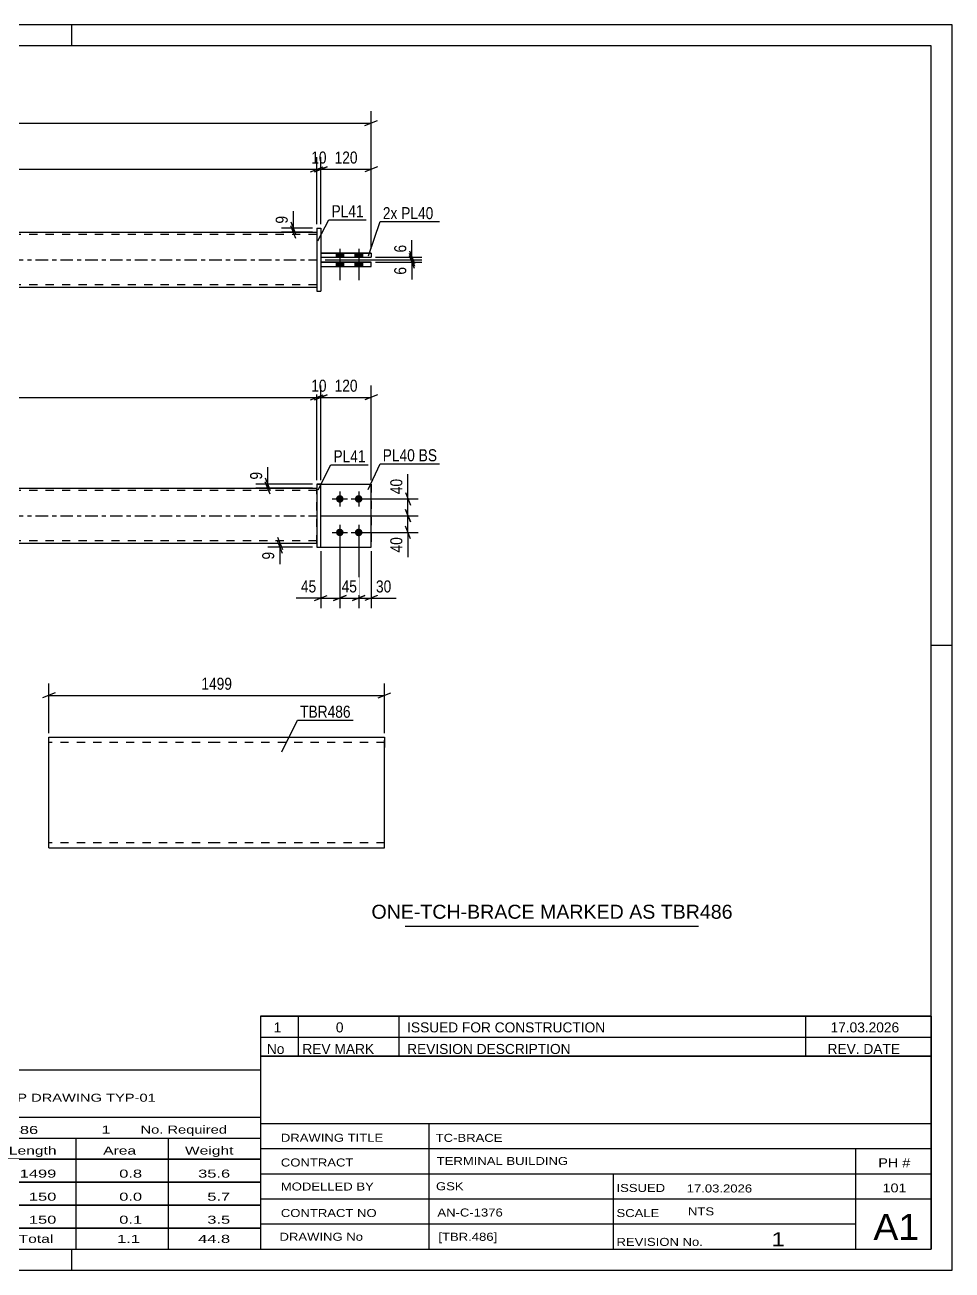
# Model space of a CAD drawing. Header units: millimetres. Extents: x 0 to 420, y 0 to 297.
# Drawn here: x 198.8 to 420, y 0 to 297 of the extents above; entities that cross this region are included whole.
import ezdxf

# ---------------------------------------------------------------- set-up
doc = ezdxf.new("R2010")
doc.units = ezdxf.units.MM
doc.linetypes.add('DXK_LINE_DOT2', pattern=[3.9198, 1.9599, -1.9599])
doc.linetypes.add('DXK_LINE_DOT3', pattern=[5.9187, 2.979, -0.9799, 0.9799, -0.9799])
doc.styles.add('Arial', font='ARIAL.TTF', dxfattribs={"height": 0.2})
doc.styles.add('Arial Narrow', font='ARIALN.TTF', dxfattribs={"height": 0.2})

# ---------------------------------------------------------------- blocks, each defined once
blk = doc.blocks.new('Unknown-582684129-1127')
at = {"color": 5, "linetype": 'Continuous'}
for p, q in [((420, 297), (0, 297)), ((210, 292), (210, 297)), ((420, 0), (420, 297)), ((415, 292), (5, 292)), ((415, 5), (415, 292)), ((420, 149), (415, 149)), ((5, 5), (415, 5)), ((210, 0), (210, 5)), ((0, 0), (420, 0))]:
    blk.add_line(p, q, dxfattribs=at)
blk = doc.blocks.new('Bolt-582684129-1413 - 1364')
at = {"linetype": 'Continuous'}
for points in [[(273.94, 184.84), (274.13, 184.82), (274.31, 184.76), (274.47, 184.67), (274.61, 184.54), (274.72, 184.39), (274.8, 184.22), (274.84, 184.03), (274.84, 183.85), (274.8, 183.66), (274.72, 183.49), (274.61, 183.34), (274.47, 183.21), (274.31, 183.12), (274.13, 183.06), (273.94, 183.04), (273.76, 183.06), (273.58, 183.12), (273.41, 183.21), (273.27, 183.34), (273.16, 183.49), (273.09, 183.66), (273.05, 183.85), (273.05, 184.03), (273.09, 184.22), (273.16, 184.39), (273.27, 184.54), (273.41, 184.67), (273.58, 184.76), (273.76, 184.82)], [(278.44, 184.84), (278.63, 184.82), (278.81, 184.76), (278.97, 184.67), (279.11, 184.54), (279.22, 184.39), (279.3, 184.22), (279.34, 184.03), (279.34, 183.85), (279.3, 183.66), (279.22, 183.49), (279.11, 183.34), (278.97, 183.21), (278.81, 183.12), (278.63, 183.06), (278.44, 183.04), (278.26, 183.06), (278.08, 183.12), (277.91, 183.21), (277.77, 183.34), (277.66, 183.49), (277.59, 183.66), (277.55, 183.85), (277.55, 184.03), (277.59, 184.22), (277.66, 184.39), (277.77, 184.54), (277.91, 184.67), (278.08, 184.76), (278.26, 184.82)], [(273.94, 176.84), (274.13, 176.82), (274.31, 176.76), (274.47, 176.67), (274.61, 176.54), (274.72, 176.39), (274.8, 176.22), (274.84, 176.03), (274.84, 175.85), (274.8, 175.66), (274.72, 175.49), (274.61, 175.34), (274.47, 175.21), (274.31, 175.12), (274.13, 175.06), (273.94, 175.04), (273.76, 175.06), (273.58, 175.12), (273.41, 175.21), (273.27, 175.34), (273.16, 175.49), (273.09, 175.66), (273.05, 175.85), (273.05, 176.03), (273.09, 176.22), (273.16, 176.39), (273.27, 176.54), (273.41, 176.67), (273.58, 176.76), (273.76, 176.82)], [(278.44, 176.84), (278.63, 176.82), (278.81, 176.76), (278.97, 176.67), (279.11, 176.54), (279.22, 176.39), (279.3, 176.22), (279.34, 176.03), (279.34, 175.85), (279.3, 175.66), (279.22, 175.49), (279.11, 175.34), (278.97, 175.21), (278.81, 175.12), (278.63, 175.06), (278.44, 175.04), (278.26, 175.06), (278.08, 175.12), (277.91, 175.21), (277.77, 175.34), (277.66, 175.49), (277.59, 175.66), (277.55, 175.85), (277.55, 176.03), (277.59, 176.22), (277.66, 176.39), (277.77, 176.54), (277.91, 176.67), (278.08, 176.76), (278.26, 176.82)]]:
    blk.add_hatch(color=1, dxfattribs=at).paths.add_polyline_path(points)
at = {"color": 1, "linetype": 'Continuous'}
for p, q in [((273.94, 185.74), (273.94, 182.14)), ((278.44, 185.74), (278.44, 182.14)), ((272.14, 183.94), (275.74, 183.94)), ((276.64, 183.94), (280.24, 183.94)), ((272.14, 175.94), (275.74, 175.94)), ((273.94, 177.74), (273.94, 174.14)), ((276.64, 175.94), (280.24, 175.94)), ((278.44, 177.74), (278.44, 174.14))]:
    blk.add_line(p, q, dxfattribs=at)
blk = doc.blocks.new('Part-582684129-1424 - 1364')
at = {"color": 2, "linetype": 'Continuous'}
for p, q in [((269.44, 187.44), (268.44, 187.44)), ((268.44, 187.44), (268.44, 172.44)), ((268.44, 187.44), (269.44, 187.44)), ((269.44, 172.44), (269.44, 187.44)), ((268.44, 172.44), (269.44, 172.44))]:
    blk.add_line(p, q, dxfattribs=at)
at = {"color": 7, "linetype": 'DXK_LINE_DOT2'}
for p, q in [((268.44, 187.44), (268.44, 187.44)), ((268.44, 187.44), (268.44, 187.44)), ((269.44, 187.44), (269.44, 187.44)), ((269.44, 187.44), (269.44, 187.44)), ((268.44, 172.44), (269.44, 172.44))]:
    blk.add_line(p, q, dxfattribs=at)
blk = doc.blocks.new('Part-582684129-1439 - 1364')
at = {"linetype": 'Continuous'}
blk.add_hatch(color=2, dxfattribs=at).paths.add_polyline_path([(148.52, 186.54), (147.72, 187.94), (149.32, 187.94)])
at = {"color": 2, "linetype": 'Continuous'}
for p, q in [((148.52, 186.54), (147.72, 187.94)), ((147.72, 187.94), (149.32, 187.94)), ((149.32, 187.94), (148.52, 186.54)), ((118.52, 186.54), (268.44, 186.54)), ((268.44, 173.34), (118.52, 173.34))]:
    blk.add_line(p, q, dxfattribs=at)
at = {"color": 7, "linetype": 'DXK_LINE_DOT2'}
for p, q in [((118.52, 173.34), (118.52, 186.54)), ((268.44, 185.94), (118.52, 185.94)), ((268.44, 173.34), (268.44, 186.54)), ((268.44, 173.94), (118.52, 173.94))]:
    blk.add_line(p, q, dxfattribs=at)
at = {"color": 7, "linetype": 'DXK_LINE_DOT3'}
blk.add_line((118.52, 179.94), (268.44, 179.94), dxfattribs=at)
at = {"color": 2, "linetype": 'Continuous'}
blk.add_circle((148.52, 187.44), 1, dxfattribs=at)
blk = doc.blocks.new('Part-582684129-1444 - 1364')
at = {"color": 2, "linetype": 'Continuous'}
for p, q in [((269.44, 187.44), (281.44, 187.44)), ((281.44, 187.44), (281.44, 187.44)), ((281.44, 172.44), (281.44, 187.44)), ((269.44, 172.44), (281.44, 172.44))]:
    blk.add_line(p, q, dxfattribs=at)
at = {"color": 7, "linetype": 'DXK_LINE_DOT2'}
for p, q in [((269.44, 187.44), (281.44, 187.44)), ((269.44, 172.44), (269.44, 187.44)), ((281.44, 187.44), (281.44, 187.44)), ((269.44, 172.44), (269.44, 172.44)), ((269.44, 172.44), (281.44, 172.44))]:
    blk.add_line(p, q, dxfattribs=at)
blk = doc.blocks.new('Part-582684129-1449 - 1364')
at = {"color": 7, "linetype": 'DXK_LINE_DOT2'}
for p, q in [((269.44, 187.44), (281.44, 187.44)), ((269.44, 172.44), (269.44, 187.44)), ((269.44, 187.44), (281.44, 187.44)), ((281.44, 187.44), (281.44, 187.44)), ((281.44, 187.44), (281.44, 172.44)), ((269.44, 172.44), (269.44, 172.44)), ((269.44, 172.44), (281.44, 172.44)), ((269.44, 172.44), (281.44, 172.44))]:
    blk.add_line(p, q, dxfattribs=at)
blk = doc.blocks.new('Part-582684129-1751 - 1745')
at = {"linetype": 'Continuous'}
blk.add_hatch(color=2, dxfattribs=at).paths.add_polyline_path([(148.52, 240.99), (147.72, 242.39), (149.32, 242.39)])
at = {"color": 2, "linetype": 'Continuous'}
for p, q in [((118.52, 247.59), (268.44, 247.59)), ((148.52, 240.99), (147.72, 242.39)), ((147.72, 242.39), (149.32, 242.39)), ((149.32, 242.39), (148.52, 240.99)), ((268.44, 234.39), (118.52, 234.39))]:
    blk.add_line(p, q, dxfattribs=at)
at = {"color": 7, "linetype": 'DXK_LINE_DOT2'}
for p, q in [((118.52, 234.39), (118.52, 247.59)), ((268.44, 246.99), (118.52, 246.99)), ((268.44, 247.59), (268.44, 234.39)), ((268.44, 234.99), (118.52, 234.99))]:
    blk.add_line(p, q, dxfattribs=at)
at = {"color": 7, "linetype": 'DXK_LINE_DOT3'}
blk.add_line((118.52, 240.99), (268.44, 240.99), dxfattribs=at)
at = {"color": 2, "linetype": 'Continuous'}
blk.add_circle((148.52, 241.89), 1, dxfattribs=at)
blk = doc.blocks.new('Part-582684129-1756 - 1745')
at = {"color": 2, "linetype": 'Continuous'}
for p, q in [((281.44, 240.39), (269.44, 240.39)), ((269.44, 240.39), (269.44, 239.39)), ((269.44, 240.39), (281.44, 240.39)), ((269.44, 239.39), (281.44, 239.39)), ((281.44, 239.39), (281.44, 240.39))]:
    blk.add_line(p, q, dxfattribs=at)
at = {"color": 7, "linetype": 'DXK_LINE_DOT2'}
for p, q in [((269.44, 240.39), (269.44, 240.39)), ((269.44, 240.39), (269.44, 240.39)), ((269.44, 239.39), (281.44, 239.39)), ((281.44, 240.39), (281.44, 240.39)), ((281.44, 240.39), (281.44, 240.39))]:
    blk.add_line(p, q, dxfattribs=at)
blk = doc.blocks.new('Part-582684129-1761 - 1745')
at = {"color": 2, "linetype": 'Continuous'}
for p, q in [((281.44, 242.59), (269.44, 242.59)), ((269.44, 242.59), (281.44, 242.59)), ((269.44, 242.59), (269.44, 241.59)), ((269.44, 241.59), (281.44, 241.59)), ((281.44, 242.59), (281.44, 241.59))]:
    blk.add_line(p, q, dxfattribs=at)
at = {"color": 7, "linetype": 'DXK_LINE_DOT2'}
for p, q in [((269.44, 242.59), (269.44, 242.59)), ((269.44, 242.59), (269.44, 242.59)), ((269.44, 241.59), (281.44, 241.59)), ((281.44, 242.59), (281.44, 242.59)), ((281.44, 242.59), (281.44, 242.59))]:
    blk.add_line(p, q, dxfattribs=at)
blk = doc.blocks.new('Part-582684129-1766 - 1745')
at = {"color": 2, "linetype": 'Continuous'}
for p, q in [((268.44, 248.49), (269.44, 248.49)), ((268.44, 248.49), (269.44, 248.49)), ((268.44, 248.49), (268.44, 233.49)), ((269.44, 248.49), (269.44, 233.49)), ((268.44, 233.49), (269.44, 233.49))]:
    blk.add_line(p, q, dxfattribs=at)
at = {"color": 7, "linetype": 'DXK_LINE_DOT2'}
for p, q in [((268.44, 248.49), (268.44, 248.49)), ((268.44, 248.49), (268.44, 248.49)), ((269.44, 248.49), (269.44, 248.49)), ((268.44, 233.49), (269.44, 233.49)), ((269.44, 233.49), (269.44, 233.49))]:
    blk.add_line(p, q, dxfattribs=at)
blk = doc.blocks.new('Bolt-582684129-1782 - 1745')
at = {"linetype": 'Continuous'}
for points in [[(274.84, 242.59), (273.04, 242.59), (273.04, 241.59), (274.84, 241.59)], [(274.84, 242.59), (273.04, 242.59), (273.04, 241.59), (274.84, 241.59)], [(279.34, 242.59), (277.54, 242.59), (277.54, 241.59), (279.34, 241.59)], [(279.34, 242.59), (277.54, 242.59), (277.54, 241.59), (279.34, 241.59)], [(274.84, 240.39), (273.04, 240.39), (273.04, 239.39), (274.84, 239.39)], [(274.84, 240.39), (273.04, 240.39), (273.04, 239.39), (274.84, 239.39)], [(279.34, 240.39), (277.54, 240.39), (277.54, 239.39), (279.34, 239.39)], [(279.34, 240.39), (277.54, 240.39), (277.54, 239.39), (279.34, 239.39)]]:
    blk.add_hatch(color=1, dxfattribs=at).paths.add_polyline_path(points)
at = {"color": 1, "linetype": 'Continuous'}
for p, q in [((273.94, 243.59), (273.94, 236.09)), ((273.94, 243.59), (273.94, 236.09)), ((278.44, 243.59), (278.44, 236.09)), ((278.44, 243.59), (278.44, 236.09)), ((273.04, 242.59), (273.04, 241.59)), ((273.04, 242.59), (273.04, 241.59)), ((274.84, 242.59), (274.84, 241.59)), ((274.84, 242.59), (274.84, 241.59)), ((277.54, 242.59), (277.54, 241.59)), ((277.54, 242.59), (277.54, 241.59)), ((279.34, 242.59), (279.34, 241.59)), ((279.34, 242.59), (279.34, 241.59)), ((273.04, 240.39), (273.04, 239.39)), ((273.04, 240.39), (273.04, 239.39)), ((274.84, 240.39), (274.84, 239.39)), ((274.84, 240.39), (274.84, 239.39)), ((277.54, 240.39), (277.54, 239.39)), ((277.54, 240.39), (277.54, 239.39)), ((279.34, 240.39), (279.34, 239.39)), ((279.34, 240.39), (279.34, 239.39))]:
    blk.add_line(p, q, dxfattribs=at)
blk = doc.blocks.new('Part-582684129-2260 - 2254')
at = {"color": 2, "linetype": 'Continuous'}
for p, q in [((204.52, 100.86), (204.52, 127.08)), ((204.52, 127.08), (244.52, 127.08)), ((244.62, 127.08), (284.62, 127.08)), ((284.62, 127.08), (284.62, 126.9)), ((284.62, 126.9), (284.62, 124.68)), ((284.62, 100.68), (284.62, 124.68)), ((204.52, 100.68), (204.52, 100.86)), ((204.52, 100.68), (244.52, 100.68)), ((244.62, 100.68), (284.62, 100.68))]:
    blk.add_line(p, q, dxfattribs=at)
at = {"color": 7, "linetype": 'DXK_LINE_DOT2'}
for p, q in [((244.52, 125.88), (204.52, 125.88)), ((284.62, 125.88), (244.62, 125.88)), ((284.62, 124.68), (284.62, 126.38)), ((204.52, 101.88), (204.52, 101.97)), ((244.52, 101.88), (204.52, 101.88)), ((284.62, 101.88), (244.62, 101.88)), ((284.62, 101.88), (284.62, 101.97))]:
    blk.add_line(p, q, dxfattribs=at)
blk = doc.blocks.new('StraightDimension-582684129-1681 - 1364')
at = {"color": 7, "linetype": 'Continuous'}
for p, q in [((289.6, 181.44), (290.8, 178.44)), ((269.44, 179.94), (292.6, 179.94)), ((290.2, 175.94), (290.2, 179.94)), ((279.44, 175.94), (292.6, 175.94)), ((290.8, 174.44), (289.6, 177.44))]:
    blk.add_line(p, q, dxfattribs=at)
at = {"color": 0}
blk.add_wipeout([(289.45, 175.41), (285.25, 175.41), (285.25, 170.56), (289.45, 170.56)], dxfattribs=at)
at = {"color": 7, "linetype": 'Continuous'}
blk.add_line((290.2, 175.94), (290.2, 170.03), dxfattribs=at)
blk.add_line((290.2, 175.94), (290.2, 170.03), dxfattribs=at)
at = {"color": 3, "style": 'Arial Narrow'}
blk.add_text('40', height=2.863, rotation=90.0002, dxfattribs=at).set_placement((288.85, 171.16))
blk = doc.blocks.new('StraightDimension-582684129-1641 - 1364')
at = {"color": 7, "linetype": 'Continuous'}
for p, q in [((278.44, 174.94), (278.44, 157.89)), ((281.44, 171.44), (281.44, 157.89)), ((276.94, 159.69), (279.94, 160.89)), ((282.94, 160.89), (279.94, 159.69)), ((278.44, 160.29), (281.44, 160.29))]:
    blk.add_line(p, q, dxfattribs=at)
at = {"color": 0}
blk.add_wipeout([(286.82, 161.04), (286.82, 165.24), (281.97, 165.24), (281.97, 161.04)], dxfattribs=at)
at = {"color": 7, "linetype": 'Continuous'}
blk.add_line((281.44, 160.29), (287.35, 160.29), dxfattribs=at)
blk.add_line((281.44, 160.29), (287.35, 160.29), dxfattribs=at)
at = {"color": 3, "style": 'Arial Narrow'}
blk.add_text('30', height=2.863, dxfattribs=at).set_placement((282.57, 161.64))
blk = doc.blocks.new('StraightDimension-582684129-1502 - 1364')
at = {"color": 7, "linetype": 'Continuous'}
for p, q in [((118.52, 188.44), (118.52, 211.01)), ((268.44, 188.44), (268.44, 211.01)), ((120.02, 208.76), (117.02, 207.56)), ((118.52, 208.16), (268.44, 208.16)), ((266.94, 207.56), (269.94, 208.76))]:
    blk.add_line(p, q, dxfattribs=at)
at = {"color": 0}
blk.add_wipeout([(197.74, 208.91), (197.74, 213.11), (189.22, 213.11), (189.22, 208.91)], dxfattribs=at)
at = {"color": 3, "style": 'Arial Narrow'}
blk.add_text('1499', height=2.863, dxfattribs=at).set_placement((189.82, 209.51))
blk = doc.blocks.new('StraightDimension-582684129-1511 - 1364')
at = {"color": 7, "linetype": 'Continuous'}
for p, q in [((268.44, 188.44), (268.44, 211.01)), ((269.44, 188.44), (269.44, 211.01)), ((266.94, 207.56), (269.94, 208.76)), ((270.94, 208.76), (267.94, 207.56)), ((268.44, 208.16), (269.44, 208.16))]:
    blk.add_line(p, q, dxfattribs=at)
at = {"color": 0}
blk.add_wipeout([(271.37, 208.91), (271.37, 213.11), (266.52, 213.11), (266.52, 208.91)], dxfattribs=at)
at = {"color": 3, "style": 'Arial Narrow'}
blk.add_text('10', height=2.863, dxfattribs=at).set_placement((267.12, 209.51))
blk = doc.blocks.new('StraightDimension-582684129-1529 - 1364')
at = {"color": 7, "linetype": 'Continuous'}
for p, q in [((269.44, 188.44), (269.44, 211.01)), ((281.44, 188.44), (281.44, 211.01)), ((267.94, 207.56), (270.94, 208.76)), ((269.44, 208.16), (281.44, 208.16)), ((282.94, 208.76), (279.94, 207.56))]:
    blk.add_line(p, q, dxfattribs=at)
at = {"color": 0}
blk.add_wipeout([(278.79, 208.91), (278.79, 213.11), (272.1, 213.11), (272.1, 208.91)], dxfattribs=at)
at = {"color": 3, "style": 'Arial Narrow'}
blk.add_text('120', height=2.863, dxfattribs=at).set_placement((272.7, 209.51))
blk = doc.blocks.new('StraightDimension-582684129-1632 - 1364')
at = {"color": 7, "linetype": 'Continuous'}
for p, q in [((267.44, 173.34), (256.79, 173.34)), ((267.44, 172.44), (256.79, 172.44)), ((259.04, 174.84), (260.24, 171.84)), ((260.24, 170.94), (259.04, 173.94)), ((259.64, 172.44), (259.64, 173.34))]:
    blk.add_line(p, q, dxfattribs=at)
at = {"color": 0}
blk.add_wipeout([(258.89, 171.91), (254.69, 171.91), (254.69, 168.89), (258.89, 168.89)], dxfattribs=at)
at = {"color": 7, "linetype": 'Continuous'}
blk.add_line((259.64, 172.44), (259.64, 168.36), dxfattribs=at)
blk.add_line((259.64, 172.44), (259.64, 168.36), dxfattribs=at)
at = {"color": 3, "style": 'Arial Narrow'}
blk.add_text('9', height=2.86, rotation=90.0002, dxfattribs=at).set_placement((258.29, 169.49))
blk = doc.blocks.new('StraightDimension-582684129-1654 - 1364')
at = {"color": 7, "linetype": 'Continuous'}
for p, q in [((273.94, 174.94), (273.94, 157.89)), ((278.44, 174.94), (278.44, 157.89)), ((272.44, 159.69), (275.44, 160.89)), ((279.94, 160.89), (276.94, 159.69)), ((273.94, 160.29), (278.44, 160.29))]:
    blk.add_line(p, q, dxfattribs=at)
at = {"color": 0}
blk.add_wipeout([(278.62, 161.04), (278.62, 165.24), (273.77, 165.24), (273.77, 161.04)], dxfattribs=at)
at = {"color": 3, "style": 'Arial Narrow'}
blk.add_text('45', height=2.863, dxfattribs=at).set_placement((274.37, 161.64))
blk = doc.blocks.new('StraightDimension-582684129-1664 - 1364')
at = {"color": 7, "linetype": 'Continuous'}
for p, q in [((273.94, 174.94), (273.94, 157.89)), ((269.44, 171.44), (269.44, 157.89)), ((267.94, 159.69), (270.94, 160.89)), ((275.44, 160.89), (272.44, 159.69)), ((269.44, 160.29), (273.94, 160.29))]:
    blk.add_line(p, q, dxfattribs=at)
at = {"color": 0}
blk.add_wipeout([(268.92, 161.04), (268.92, 165.24), (264.06, 165.24), (264.06, 161.04)], dxfattribs=at)
at = {"color": 7, "linetype": 'Continuous'}
blk.add_line((269.44, 160.29), (263.54, 160.29), dxfattribs=at)
blk.add_line((269.44, 160.29), (263.54, 160.29), dxfattribs=at)
at = {"color": 3, "style": 'Arial Narrow'}
blk.add_text('45', height=2.863, dxfattribs=at).set_placement((264.66, 161.64))
blk = doc.blocks.new('StraightDimension-582684129-1694 - 1364')
at = {"color": 7, "linetype": 'Continuous'}
for p, q in [((289.6, 185.44), (290.8, 182.44)), ((279.44, 183.94), (292.6, 183.94)), ((290.8, 178.44), (289.6, 181.44)), ((290.2, 179.94), (290.2, 183.94)), ((269.44, 179.94), (292.6, 179.94))]:
    blk.add_line(p, q, dxfattribs=at)
at = {"color": 0}
blk.add_wipeout([(289.45, 189.32), (285.25, 189.32), (285.25, 184.46), (289.45, 184.46)], dxfattribs=at)
at = {"color": 7, "linetype": 'Continuous'}
blk.add_line((290.2, 183.94), (290.2, 189.85), dxfattribs=at)
blk.add_line((290.2, 183.94), (290.2, 189.85), dxfattribs=at)
at = {"color": 3, "style": 'Arial Narrow'}
blk.add_text('40', height=2.863, rotation=90.0002, dxfattribs=at).set_placement((288.85, 185.06))
blk = doc.blocks.new('StraightDimension-582684129-1708 - 1364')
at = {"color": 7, "linetype": 'Continuous'}
for p, q in [((267.44, 187.44), (253.91, 187.44)), ((256.16, 188.94), (257.36, 185.94)), ((257.36, 185.04), (256.16, 188.04)), ((256.76, 186.54), (256.76, 187.44)), ((267.44, 186.54), (253.91, 186.54))]:
    blk.add_line(p, q, dxfattribs=at)
at = {"color": 0}
blk.add_wipeout([(256.01, 190.99), (251.81, 190.99), (251.81, 187.96), (256.01, 187.96)], dxfattribs=at)
at = {"color": 7, "linetype": 'Continuous'}
blk.add_line((256.76, 187.44), (256.76, 191.52), dxfattribs=at)
blk.add_line((256.76, 187.44), (256.76, 191.52), dxfattribs=at)
at = {"color": 3, "style": 'Arial Narrow'}
blk.add_text('9', height=2.86, rotation=90.0002, dxfattribs=at).set_placement((255.41, 188.56))
blk = doc.blocks.new('StraightDimension-582684129-1902 - 1745')
at = {"color": 7, "linetype": 'Continuous'}
for p, q in [((268.44, 249.49), (268.44, 265.43)), ((269.44, 249.49), (269.44, 265.43)), ((266.94, 261.98), (269.94, 263.18)), ((270.94, 263.18), (267.94, 261.98)), ((268.44, 262.58), (269.44, 262.58))]:
    blk.add_line(p, q, dxfattribs=at)
at = {"color": 0}
blk.add_wipeout([(271.37, 263.33), (271.37, 267.53), (266.52, 267.53), (266.52, 263.33)], dxfattribs=at)
at = {"color": 3, "style": 'Arial Narrow'}
blk.add_text('10', height=2.863, dxfattribs=at).set_placement((267.12, 263.93))
blk = doc.blocks.new('StraightDimension-582684129-1787 - 1745')
at = {"color": 7, "linetype": 'Continuous'}
for p, q in [((262.26, 249.99), (263.46, 246.99)), ((267.44, 248.49), (260.01, 248.49)), ((267.44, 247.59), (260.01, 247.59)), ((263.46, 246.09), (262.26, 249.09)), ((262.86, 247.59), (262.86, 248.49))]:
    blk.add_line(p, q, dxfattribs=at)
at = {"color": 0}
blk.add_wipeout([(262.11, 252.04), (257.91, 252.04), (257.91, 249.01), (262.11, 249.01)], dxfattribs=at)
at = {"color": 7, "linetype": 'Continuous'}
blk.add_line((262.86, 248.49), (262.86, 252.56), dxfattribs=at)
blk.add_line((262.86, 248.49), (262.86, 252.56), dxfattribs=at)
at = {"color": 3, "style": 'Arial Narrow'}
blk.add_text('9', height=2.86, rotation=90.0002, dxfattribs=at).set_placement((261.51, 249.61))
blk = doc.blocks.new('StraightDimension-582684129-1798 - 1745')
at = {"color": 7, "linetype": 'Continuous'}
for p, q in [((270.44, 240.99), (293.54, 240.99)), ((290.54, 242.49), (291.74, 239.49)), ((291.74, 238.89), (290.54, 241.89)), ((291.14, 240.39), (291.14, 240.99)), ((282.44, 240.39), (293.54, 240.39))]:
    blk.add_line(p, q, dxfattribs=at)
at = {"color": 0}
blk.add_wipeout([(290.39, 239.86), (286.19, 239.86), (286.19, 236.83), (290.39, 236.83)], dxfattribs=at)
at = {"color": 7, "linetype": 'Continuous'}
blk.add_line((291.14, 240.39), (291.14, 236.31), dxfattribs=at)
blk.add_line((291.14, 240.39), (291.14, 236.31), dxfattribs=at)
at = {"color": 3, "style": 'Arial Narrow'}
blk.add_text('6', height=2.86, rotation=90.0002, dxfattribs=at).set_placement((289.79, 237.43))
blk = doc.blocks.new('StraightDimension-582684129-1807 - 1745')
at = {"color": 7, "linetype": 'Continuous'}
for p, q in [((270.44, 240.99), (293.54, 240.99)), ((282.44, 241.59), (293.54, 241.59)), ((290.54, 243.09), (291.74, 240.09)), ((291.74, 239.49), (290.54, 242.49)), ((291.14, 240.99), (291.14, 241.59))]:
    blk.add_line(p, q, dxfattribs=at)
at = {"color": 0}
blk.add_wipeout([(290.39, 245.14), (286.19, 245.14), (286.19, 242.11), (290.39, 242.11)], dxfattribs=at)
at = {"color": 7, "linetype": 'Continuous'}
blk.add_line((291.14, 241.59), (291.14, 245.66), dxfattribs=at)
blk.add_line((291.14, 241.59), (291.14, 245.66), dxfattribs=at)
at = {"color": 3, "style": 'Arial Narrow'}
blk.add_text('6', height=2.86, rotation=90.0002, dxfattribs=at).set_placement((289.79, 242.71))
blk = doc.blocks.new('StraightDimension-582684129-1892 - 1745')
at = {"color": 7, "linetype": 'Continuous'}
for p, q in [((118.52, 249.49), (118.52, 265.43)), ((268.44, 249.49), (268.44, 265.43)), ((120.02, 263.18), (117.02, 261.98)), ((118.52, 262.58), (268.44, 262.58)), ((266.94, 261.98), (269.94, 263.18))]:
    blk.add_line(p, q, dxfattribs=at)
at = {"color": 0}
blk.add_wipeout([(197.74, 263.33), (197.74, 267.53), (189.22, 267.53), (189.22, 263.33)], dxfattribs=at)
at = {"color": 3, "style": 'Arial Narrow'}
blk.add_text('1499', height=2.863, dxfattribs=at).set_placement((189.82, 263.93))
blk = doc.blocks.new('StraightDimension-582684129-1912 - 1745')
at = {"color": 7, "linetype": 'Continuous'}
for p, q in [((269.44, 249.49), (269.44, 265.43)), ((281.44, 243.59), (281.44, 265.43)), ((267.94, 261.98), (270.94, 263.18)), ((269.44, 262.58), (281.44, 262.58)), ((282.94, 263.18), (279.94, 261.98))]:
    blk.add_line(p, q, dxfattribs=at)
at = {"color": 0}
blk.add_wipeout([(278.79, 263.33), (278.79, 267.53), (272.1, 267.53), (272.1, 263.33)], dxfattribs=at)
at = {"color": 3, "style": 'Arial Narrow'}
blk.add_text('120', height=2.863, dxfattribs=at).set_placement((272.7, 263.93))
blk = doc.blocks.new('StraightDimension-582684129-1923 - 1745')
at = {"color": 7, "linetype": 'Continuous'}
for p, q in [((105.52, 243.59), (105.52, 276.44)), ((281.44, 243.59), (281.44, 276.44)), ((107.02, 274.19), (104.02, 272.99)), ((105.52, 273.59), (281.44, 273.59)), ((279.94, 272.99), (282.94, 274.19))]:
    blk.add_line(p, q, dxfattribs=at)
at = {"color": 0}
blk.add_wipeout([(197.74, 274.34), (197.74, 278.54), (189.22, 278.54), (189.22, 274.34)], dxfattribs=at)
at = {"color": 3, "style": 'Arial Narrow'}
blk.add_text('1759', height=2.863, dxfattribs=at).set_placement((189.82, 274.94))
blk = doc.blocks.new('StraightDimension-582684129-2264 - 2254')
at = {"color": 7, "linetype": 'Continuous'}
for p, q in [((204.52, 128.08), (204.52, 139.93)), ((284.62, 128.08), (284.62, 139.93)), ((206.02, 137.68), (203.02, 136.48)), ((204.52, 137.08), (284.62, 137.08)), ((283.12, 136.48), (286.12, 137.68))]:
    blk.add_line(p, q, dxfattribs=at)
at = {"color": 0}
blk.add_wipeout([(248.83, 137.83), (248.83, 142.03), (240.32, 142.03), (240.32, 137.83)], dxfattribs=at)
at = {"color": 3, "style": 'Arial Narrow'}
blk.add_text('1499', height=2.863, dxfattribs=at).set_placement((240.92, 138.43))
blk = doc.blocks.new('Unknown-582684129-2842')
at = {"color": 7, "linetype": 'Continuous'}
for p, q in [((255, 51.05), (255, 5)), ((255, 51.05), (415, 51.05)), ((415, 51), (415, 5)), ((255, 35), (415, 35)), ((295.14, 35), (295.14, 5)), ((255, 29), (415, 29)), ((397, 5.05), (397, 29.05)), ((255, 23), (415, 23)), ((339.14, 23), (339.14, 5)), ((255, 17), (415, 17)), ((255, 11), (397, 11)), ((255, 5), (415, 5))]:
    blk.add_line(p, q, dxfattribs=at)
at = {"color": 7, "style": 'Arial Narrow'}
for s, height, width, p in [('DRAWING TITLE', 1.9089, 1.425378, (259.88, 30.61)), ('TC-BRACE', 1.909, 1.425378, (296.81, 30.59)), ('TERMINAL BUILDING', 1.9089, 1.425378, (297.06, 25.07)), ('CONTRACT', 1.909, 1.425378, (259.88, 24.71)), ('MODELLED BY', 1.9089, 1.425378, (259.88, 18.98)), ('GSK', 1.909, 1.425378, (296.88, 19.04)), ('ISSUED', 1.909, 1.425378, (339.94, 18.64)), ('17.03.2026', 1.909, 1.425378, (356.69, 18.52)), ('CONTRACT NO', 1.9089, 1.425378, (259.88, 12.66)), ('AN-C-1376', 1.909, 1.425378, (297.23, 12.78)), ('SCALE', 1.909, 1.425378, (339.94, 12.65)), ('A1', 6.204, 1.25, (401.24, 7.2)), ('DRAWING No', 1.909, 1.425378, (259.56, 7)), ('[TBR.486]', 1.909, 1.425378, (297.46, 6.99)), ('1', 3.34, 1.5, (376.91, 5.68)), ('REVISION No.', 1.9089, 1.425378, (339.94, 5.77))]:
    blk.add_text(s, height=height, dxfattribs=dict(at, width=width)).set_placement(p)
at = {"color": 7, "linetype": 'Continuous', "style": 'Arial Narrow'}
for s, height, width, p in [('PH #', 2.1, 1.42538, (402.4, 24.55)), ('101', 2.1, 1.42538, (403.41, 18.55)), ('NTS', 1.909, 1.425378, (357, 13.05))]:
    blk.add_text(s, height=height, dxfattribs=dict(at, width=width)).set_placement(p)
blk = doc.blocks.new('Unknown-582684129-2843')
at = {"color": 7, "linetype": 'Continuous'}
for p, q in [((255, 60.55), (415, 60.55)), ((415, 60.55), (255, 60.55)), ((255, 60.55), (255, 55.55)), ((264, 60.55), (264, 55.55)), ((288, 60.55), (288, 55.55)), ((385, 60.55), (385, 55.55)), ((415, 60.55), (415, 55.55)), ((255, 55.55), (415, 55.55)), ((255, 55.55), (255, 51.05)), ((255, 55.55), (415, 55.55)), ((264, 55.55), (264, 51.05)), ((288, 55.55), (288, 51.05)), ((385, 55.55), (385, 51.05)), ((415, 55.55), (415, 51.05)), ((415, 51.05), (255, 51.05))]:
    blk.add_line(p, q, dxfattribs=at)
at = {"color": 7, "linetype": 'Continuous', "style": 'Arial Narrow'}
for s, height, width, p in [('1', 2.39, 1.196471, (258.16, 56.7)), ('0', 2.39, 1.196471, (273, 56.7)), ('ISSUED FOR CONSTRUCTION', 2.3861, 1.196471, (290, 56.7)), ('17.03.2026', 2.386, 1.196471, (391, 56.7)), ('No', 2.386, 1.2, (256.54, 51.55)), ('REV MARK', 2.386, 1.2, (265, 51.55)), ('REVISION DESCRIPTION', 2.3861, 1.2, (290, 51.55)), ('REV. DATE', 2.386, 1.2, (390.28, 51.55))]:
    blk.add_text(s, height=height, dxfattribs=dict(at, width=width)).set_placement(p)
blk = doc.blocks.new('Unknown-582684129-2844')
at = {"color": 7, "linetype": 'Continuous'}
for p, q in [((95, 47.75), (255, 47.75)), ((95, 36.5), (95, 47.75)), ((255, 47.75), (255, 36.5)), ((95, 36.5), (255, 36.5)), ((95, 36.5), (95, 31.5)), ((255, 36.5), (255, 31.5)), ((95, 31.5), (255, 31.5)), ((95, 31.5), (95, 26.5)), ((119, 31.5), (119, 26.5)), ((154.5, 31.5), (154.5, 26.5)), ((180.5, 31.5), (180.5, 26.5)), ((193.5, 31.5), (193.5, 26.5)), ((211, 31.5), (211, 26.5)), ((233, 31.5), (233, 26.5)), ((255, 31.5), (255, 26.5)), ((95, 26.5), (255, 26.5)), ((95, 26.45), (95, 21.05)), ((95, 26.45), (255, 26.45)), ((119, 26.5), (119, 21)), ((154.5, 26.5), (154.5, 21)), ((180.5, 26.5), (180.5, 21)), ((193.5, 26.5), (193.5, 21)), ((211, 26.5), (211, 21)), ((233, 26.5), (233, 21)), ((255, 26.45), (255, 21.05)), ((95, 21.05), (255, 21.05)), ((95, 20.95), (95, 15.55)), ((95, 20.95), (255, 20.95)), ((119, 21), (119, 15.5)), ((154.5, 21), (154.5, 15.5)), ((180.5, 21), (180.5, 15.5)), ((193.5, 21), (193.5, 15.5)), ((211, 21), (211, 15.5)), ((233, 21), (233, 15.5)), ((255, 20.95), (255, 15.55)), ((95, 15.55), (255, 15.55)), ((95, 15.45), (95, 10.05)), ((95, 15.45), (255, 15.45)), ((119, 15.5), (119, 10)), ((154.5, 15.5), (154.5, 10)), ((180.5, 15.5), (180.5, 10)), ((193.5, 15.5), (193.5, 10)), ((211, 15.5), (211, 10)), ((233, 15.5), (233, 10)), ((255, 15.45), (255, 10.05)), ((95, 10.05), (255, 10.05)), ((95, 10), (255, 10)), ((95, 10), (95, 5)), ((211, 10), (211, 5)), ((233, 10), (233, 5)), ((255, 10), (255, 5)), ((95, 5), (255, 5))]:
    blk.add_line(p, q, dxfattribs=at)
at = {"color": 7, "style": 'Arial Narrow'}
for s, height, width, p in [('GENERAL NOTES & WELD DETAILS :', 2.8633, 1.4, (96.15, 40.06)), ('REFER TYP DRAWING TYP-01', 1.9089, 1.6, (179.7, 40.16)), ("MATERIAL LIST FOR ASSEMBLY MK'D", 1.9089, 1.6, (96.15, 32.56)), ('TBR486', 1.909, 1.794707, (187.59, 32.47)), ('1', 1.91, 1.794707, (217.08, 32.56)), ('No. Required', 1.9089, 1.6, (226.41, 32.56)), ('Mark', 1.909, 1.7, (96.34, 27.5)), ('Profile', 1.909, 1.7, (129.41, 27.5)), ('Material', 1.909, 1.7, (159.54, 27.56)), ('No.', 1.909, 1.7, (184.5, 27.56)), ('Length', 1.909, 1.7, (195, 27.56)), ('Area', 1.909, 1.7, (217.5, 27.56)), ('Weight', 1.909, 1.7, (237, 27.56))]:
    blk.add_text(s, height=height, dxfattribs=dict(at, width=width)).set_placement(p)
at = {"color": 7, "linetype": 'Continuous', "style": 'Arial Narrow'}
for s, height, width, p in [('TBR486', 1.909, 1.794707, (96.5, 22.06)), ('SHS132*6', 1.909, 1.794707, (121, 22.06)), ('E350', 1.909, 1.794707, (160.74, 22.06)), ('1', 1.91, 1.794707, (184.86, 22.06)), ('1499', 1.909, 1.794707, (197.58, 22.06)), ('0.8', 1.909, 1.794707, (221.32, 22.06)), ('35.6', 1.909, 1.794707, (240.14, 22.06)), ('PL40', 1.909, 1.794707, (96.5, 16.56)), ('PL10*120', 1.909, 1.794707, (121, 16.56)), ('E350', 1.909, 1.794707, (160.74, 16.56)), ('4', 1.91, 1.794707, (184.86, 16.56)), ('150', 1.909, 1.794707, (199.77, 16.56)), ('0.0', 1.909, 1.794707, (221.32, 16.56)), ('5.7', 1.909, 1.794707, (242.33, 16.56)), ('PL41', 1.909, 1.794707, (96.5, 11.06)), ('PL10*150', 1.909, 1.794707, (121, 11.06)), ('E350', 1.909, 1.794707, (160.74, 11.06)), ('2', 1.91, 1.794707, (184.86, 11.06)), ('150', 1.909, 1.794707, (199.77, 11.06)), ('0.1', 1.909, 1.794707, (221.32, 11.06)), ('3.5', 1.909, 1.794707, (242.33, 11.06)), ('Total', 1.909, 1.7, (197.33, 6.5)), ('1.1', 1.909, 1.794707, (220.83, 6.5)), ('44.8', 1.909, 1.794707, (240.14, 6.5))]:
    blk.add_text(s, height=height, dxfattribs=dict(at, width=width)).set_placement(p)
blk = doc.blocks.new('Unknown-582684129-2845')
at = {"color": 7, "linetype": 'Continuous'}
blk.add_line((289.5, 82.05), (359.5, 82.05), dxfattribs=at)
at = {"color": 7, "style": 'Arial'}
blk.add_text('ONE-TCH-BRACE MARKED AS TBR486', height=3.3428, dxfattribs=at).set_placement((281.49, 83.8))
blk = doc.blocks.new('Mark-582684129-1420 - 1364')
at = {"color": 0}
blk.add_wipeout([(280.09, 192.69), (280.09, 195.69), (272.42, 195.69), (272.42, 192.69)], dxfattribs=at)
blk.add_wipeout([(280.09, 192.69), (280.09, 195.69), (272.42, 195.69), (272.42, 192.69)], dxfattribs=at)
at = {"color": 30, "linetype": 'Continuous'}
for p, q in [((268.75, 186.14), (271.82, 192.09)), ((271.82, 192.09), (280.69, 192.09))]:
    blk.add_line(p, q, dxfattribs=at)
at = {"color": 3, "style": 'Arial Narrow'}
blk.add_text('PL41', height=2.863, dxfattribs=at).set_placement((272.42, 192.69))
blk = doc.blocks.new('MarkSet-582684129-1730 - 1364')
at = {"color": 0}
blk.add_wipeout([(291.86, 192.92), (291.86, 195.92), (284.18, 195.92), (284.18, 192.92)], dxfattribs=at)
blk.add_wipeout([(291.86, 192.92), (291.86, 195.92), (284.18, 195.92), (284.18, 192.92)], dxfattribs=at)
at = {"color": 30, "linetype": 'Continuous'}
blk.add_line((280.69, 186.16), (283.58, 192.32), dxfattribs=at)
at = {"color": 0}
blk.add_wipeout([(297.14, 192.92), (297.14, 195.92), (292.76, 195.92), (292.76, 192.92)], dxfattribs=at)
blk.add_wipeout([(297.14, 192.92), (297.14, 195.92), (292.76, 195.92), (292.76, 192.92)], dxfattribs=at)
at = {"color": 30, "linetype": 'Continuous'}
blk.add_line((283.58, 192.32), (297.74, 192.32), dxfattribs=at)
at = {"color": 3, "style": 'Arial Narrow'}
for s, p in [('PL40', (284.18, 192.92)), ('BS', (292.76, 192.92))]:
    blk.add_text(s, height=2.863, dxfattribs=at).set_placement(p)
blk = doc.blocks.new('Mark-582684129-1762 - 1745')
at = {"color": 0}
blk.add_wipeout([(279.64, 251.14), (279.64, 254.14), (271.96, 254.14), (271.96, 251.14)], dxfattribs=at)
blk.add_wipeout([(279.64, 251.14), (279.64, 254.14), (271.96, 254.14), (271.96, 251.14)], dxfattribs=at)
at = {"color": 30, "linetype": 'Continuous'}
for p, q in [((268.67, 245.46), (271.36, 250.54)), ((271.36, 250.54), (280.24, 250.54))]:
    blk.add_line(p, q, dxfattribs=at)
at = {"color": 3, "style": 'Arial Narrow'}
blk.add_text('PL41', height=2.863, dxfattribs=at).set_placement((271.96, 251.14))
blk = doc.blocks.new('MarkSet-582684129-1955 - 1745')
at = {"color": 0}
blk.add_wipeout([(287.68, 250.67), (287.68, 253.67), (284.2, 253.67), (284.2, 250.67)], dxfattribs=at)
blk.add_wipeout([(287.68, 250.67), (287.68, 253.67), (284.2, 253.67), (284.2, 250.67)], dxfattribs=at)
at = {"color": 30, "linetype": 'Continuous'}
blk.add_line((280.75, 241.94), (283.6, 250.07), dxfattribs=at)
at = {"color": 0}
blk.add_wipeout([(296.25, 250.67), (296.25, 253.67), (288.58, 253.67), (288.58, 250.67)], dxfattribs=at)
blk.add_wipeout([(296.25, 250.67), (296.25, 253.67), (288.58, 253.67), (288.58, 250.67)], dxfattribs=at)
at = {"color": 30, "linetype": 'Continuous'}
blk.add_line((283.6, 250.07), (297.75, 250.07), dxfattribs=at)
at = {"color": 3, "style": 'Arial Narrow'}
for s, p in [('2x', (284.2, 250.67)), ('PL40', (288.58, 250.67))]:
    blk.add_text(s, height=2.863, dxfattribs=at).set_placement(p)
blk = doc.blocks.new('Mark-582684129-2256 - 2254')
at = {"color": 0}
blk.add_wipeout([(276.53, 131.75), (276.53, 134.75), (264.47, 134.75), (264.47, 131.75)], dxfattribs=at)
blk.add_wipeout([(276.53, 131.75), (276.53, 134.75), (264.47, 134.75), (264.47, 131.75)], dxfattribs=at)
at = {"color": 30, "linetype": 'Continuous'}
for p, q in [((260.11, 123.63), (263.87, 131.15)), ((263.87, 131.15), (277.13, 131.15))]:
    blk.add_line(p, q, dxfattribs=at)
at = {"color": 3, "style": 'Arial Narrow'}
blk.add_text('TBR486', height=2.863, dxfattribs=at).set_placement((264.47, 131.75))

msp = doc.modelspace()

# ---------------------------------------------------------------- block references
for name in ['Unknown-582684129-1127', 'Part-582684129-1751 - 1745', 'Part-582684129-1766 - 1745', 'Bolt-582684129-1782 - 1745', 'Part-582684129-1761 - 1745', 'Part-582684129-1756 - 1745', 'Part-582684129-1439 - 1364', 'Part-582684129-1424 - 1364', 'Part-582684129-1444 - 1364', 'Part-582684129-1449 - 1364', 'Bolt-582684129-1413 - 1364', 'Part-582684129-2260 - 2254', 'Unknown-582684129-2845', 'Unknown-582684129-2843', 'Unknown-582684129-2842', 'Unknown-582684129-2844']:
    msp.add_blockref(name, (0, 0))

# ---------------------------------------------------------------- next in the draw order: block references
for name in ['StraightDimension-582684129-1902 - 1745', 'StraightDimension-582684129-1798 - 1745', 'StraightDimension-582684129-1502 - 1364', 'StraightDimension-582684129-1681 - 1364', 'StraightDimension-582684129-1632 - 1364', 'StraightDimension-582684129-2264 - 2254']:
    msp.add_blockref(name, (0, 0))

# ---------------------------------------------------------------- next in the draw order: block references
for name in ['StraightDimension-582684129-1787 - 1745', 'StraightDimension-582684129-1807 - 1745', 'StraightDimension-582684129-1511 - 1364', 'StraightDimension-582684129-1641 - 1364', 'Mark-582684129-2256 - 2254']:
    msp.add_blockref(name, (0, 0))

# ---------------------------------------------------------------- next in the draw order: block references
for name in ['StraightDimension-582684129-1892 - 1745', 'StraightDimension-582684129-1529 - 1364', 'StraightDimension-582684129-1654 - 1364']:
    msp.add_blockref(name, (0, 0))

# ---------------------------------------------------------------- next in the draw order: block references
for name in ['StraightDimension-582684129-1912 - 1745', 'StraightDimension-582684129-1708 - 1364', 'StraightDimension-582684129-1694 - 1364', 'StraightDimension-582684129-1664 - 1364']:
    msp.add_blockref(name, (0, 0))

# ---------------------------------------------------------------- next in the draw order: block references
for name in ['StraightDimension-582684129-1923 - 1745', 'Mark-582684129-1420 - 1364']:
    msp.add_blockref(name, (0, 0))

# ---------------------------------------------------------------- next in the draw order: block references
for name in ['Mark-582684129-1762 - 1745', 'MarkSet-582684129-1730 - 1364']:
    msp.add_blockref(name, (0, 0))

# ---------------------------------------------------------------- next in the draw order: block references
msp.add_blockref('MarkSet-582684129-1955 - 1745', (0, 0))

doc.saveas('drawing.dxf')
